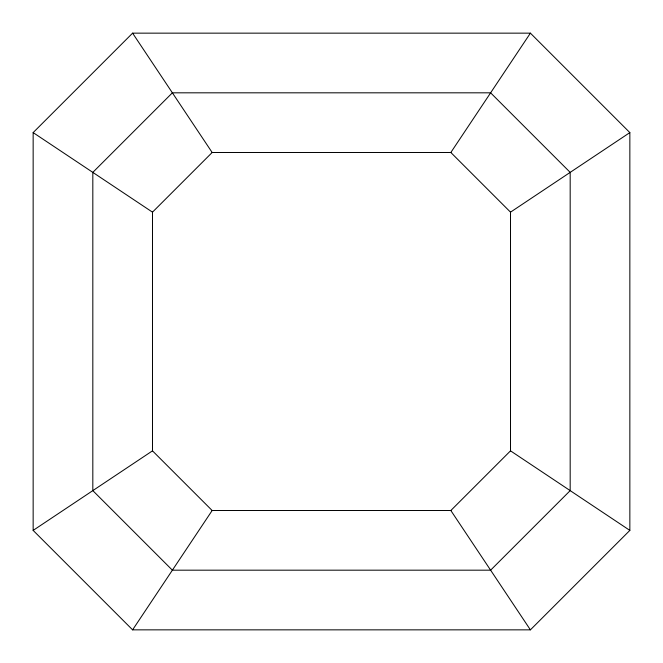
<?xml version="1.0" encoding="UTF-8"?>
<svg xmlns="http://www.w3.org/2000/svg" width="663" height="663" viewBox="0 0 663 663"><rect width="100%" height="100%" fill="white"/><g stroke="black" fill="none" stroke-linecap="round" stroke-linejoin="round"><path stroke-width="0.99" d="M132.6 629.85L530.4 629.85L629.85 530.4L629.85 132.6L530.4 33.15L132.6 33.15L33.15 132.6L33.15 530.4L132.6 629.85L212.16 510.51L450.84 510.51L510.51 450.84L510.51 212.16L450.84 152.49L212.16 152.49L152.49 212.16L152.49 450.84L212.16 510.51M450.84 152.49L530.4 33.15M33.15 530.4L152.49 450.84M510.51 212.16L629.85 132.6M33.15 132.6L152.49 212.16M510.51 450.84L629.85 530.4M132.6 33.15L212.16 152.49M450.84 510.51L530.4 629.85M172.38 92.82L92.82 172.38L92.82 490.62L172.38 570.18L490.62 570.18L570.18 490.62L570.18 172.38L490.62 92.82L172.38 92.82"/></g></svg>
